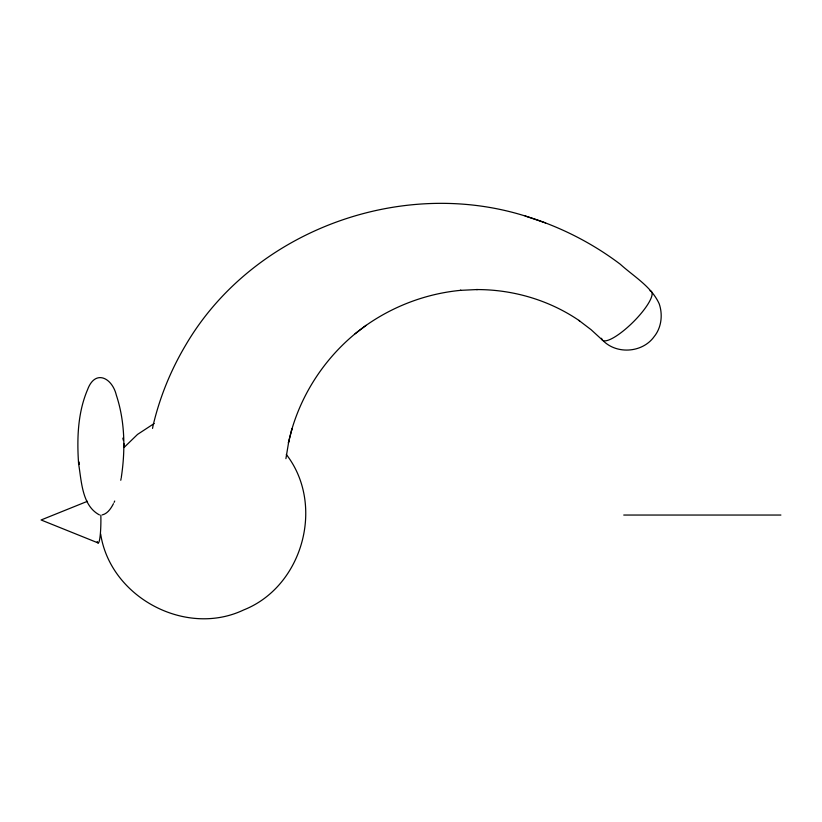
<?xml version="1.0" encoding="UTF-8"?>
<svg xmlns="http://www.w3.org/2000/svg" width="822" height="822" viewBox="0 0 822 822"><rect width="100%" height="100%" fill="white"/><g stroke="black" fill="none" stroke-linecap="round" stroke-linejoin="round"><path stroke-width="1.23" d="M285.912 458.655L288.81 441.198L291.923 428.899L288.388 442.842L288.81 441.198M121.296 477.407C125.427 450.107 125.057 421.439 116.303 395.043C112.244 377.956 95.198 368.79 87.543 389.7C77.658 412.901 76.888 438.938 78.593 463.752C81.584 481.086 81.851 505.592 99.431 514.911M152.553 428.406L152.995 425.991C159.478 398.136 170.277 371.39 184.734 346.72L185.382 345.63C251.768 231.444 399.759 176.699 525.166 215.991L545.582 222.926M120.772 480.274L121.142 478.291M291.533 430.44C303.637 388.323 330.362 350.717 366.098 325.358L355.042 333.804M114.094 502.386L114.71 501.03M113.457 503.691C110.991 508.356 107.754 513.575 102.267 514.901M124.071 447.466L137.551 434.396L154.176 423.515M365.882 325.522C393.841 305.815 426.895 293.485 460.967 290.31L460.443 290.351L477.294 289.539L476.678 289.57C513.103 289.478 549.548 300.205 579.623 320.888L578.873 320.385L591.08 329.684L602.228 339.897M87.492 501.286L41.1 519.977L98.198 542.972M623.744 515.045L780.9 515.045M525.166 215.991C559.381 226.358 591.727 242.654 620.261 264.222C633.834 276.531 651.425 286.57 659.223 303.852C662.933 314.764 661.505 327.67 654.076 336.722C642.557 352.802 616.685 354.744 602.855 340.442M286.313 454.453C325.296 504.821 302.886 586.507 243.672 609.945C185.721 637.543 110.22 597.337 100.654 533.92M122.838 438.126L123.351 440.397M123.916 443.531L124.42 447.209M79.148 462.046L79.282 464.389M100.839 515.086A22.995 2.702 -90 0 1 99.965 537.352A22.995 2.702 -90 0 1 97.253 541.523M650.007 290.772A34.493 8.908 -44.8 0 1 632.632 322.594A34.493 8.908 -44.8 0 1 601.612 338.274"/></g></svg>
